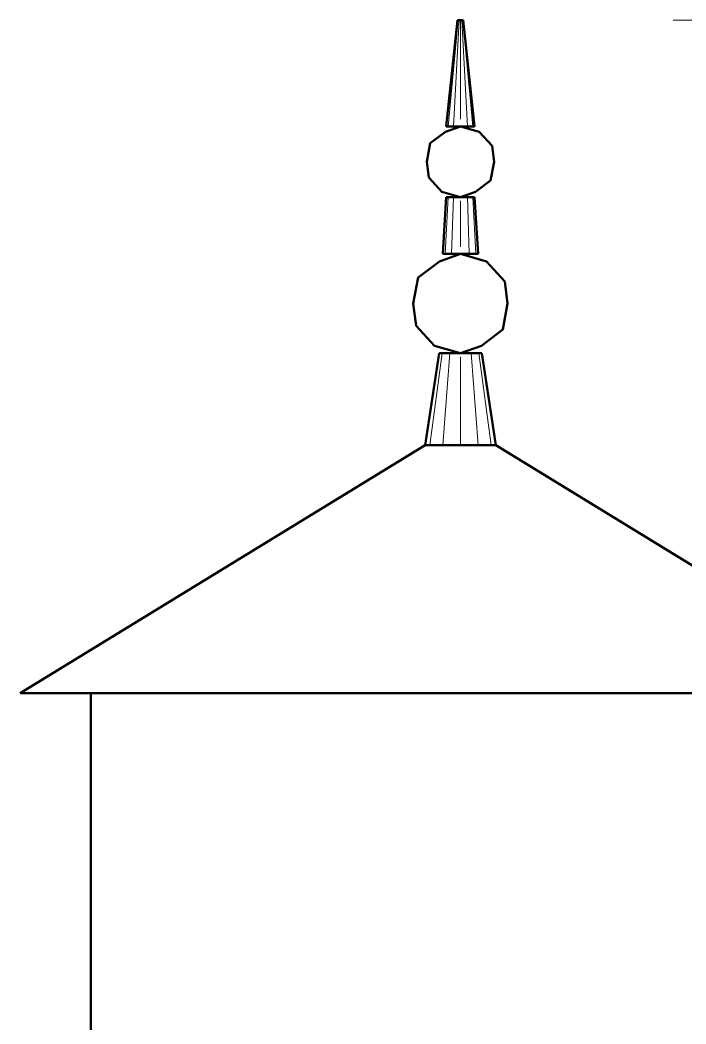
# Model space of a CAD drawing. Header units: metres. Extents: x 10 to 831, y 10 to 584.
# Drawn here: x 165.1 to 202.7, y 373 to 429.6 of the extents above; entities that cross this region are included whole.
import ezdxf

# ---------------------------------------------------------------- set-up
doc = ezdxf.new("R2010")
doc.units = ezdxf.units.M
for name, color, linetype, lineweight in [('CUT', 7, 'Continuous', 50), ('DIM', 1, 'Continuous', 13), ('VIS', 8, 'Continuous', 13)]:
    doc.layers.add(name, color=color, linetype=linetype, lineweight=lineweight)

msp = doc.modelspace()

# ---------------------------------------------------------------- linework, layer by layer
at = {"layer": 'CUT'}
for p, q in [((189.2, 423.63), (189.84, 429.63)), ((189.84, 429.63), (189.8616, 429.63)), ((189.8616, 429.63), (189.8828, 429.63)), ((189.8828, 429.63), (189.9076, 429.63)), ((189.9076, 429.63), (190.0924, 429.63)), ((190.0924, 429.63), (190.1172, 429.63)), ((190.1172, 429.63), (190.1384, 429.63)), ((190.1384, 429.63), (190.16, 429.63)), ((190.16, 429.63), (190.8, 423.63)), ((189.1492, 423.3312), (188.2988, 422.6812)), ((190, 423.63), (189.1492, 423.3312)), ((190.8, 423.63), (189.2, 423.63)), ((191.0516, 423.3312), (190, 423.63)), ((191.7888, 422.5244), (191.0516, 423.3312)), ((188.2988, 422.6812), (188.098, 421.63)), ((191.902, 421.63), (191.7888, 422.5244)), ((188.098, 421.63), (188.2112, 420.7356)), ((191.7012, 420.5784), (191.902, 421.63)), ((188.2112, 420.7356), (188.9484, 419.9284)), ((190.8508, 419.9284), (191.7012, 420.5784)), ((188.9484, 419.9284), (190, 419.63)), ((190, 419.63), (190.8508, 419.9284)), ((189, 416.43), (189.2, 419.63)), ((189.2, 419.63), (189.538, 419.63)), ((189.538, 419.63), (190.462, 419.63)), ((190.462, 419.63), (190.8, 419.63)), ((190.8, 419.63), (191, 416.43)), ((188.8092, 416.0116), (187.618, 415.102)), ((190, 416.43), (188.8092, 416.0116)), ((189.268, 416.43), (189, 416.43)), ((189.5, 416.43), (189.268, 416.43)), ((190, 416.43), (189.5, 416.43)), ((191.472, 416.0116), (190, 416.43)), ((191, 416.43), (190, 416.43)), ((192.5044, 414.882), (191.472, 416.0116)), ((187.618, 415.102), (187.3372, 413.63)), ((192.6628, 413.63), (192.5044, 414.882)), ((187.3372, 413.63), (187.4956, 412.3776)), ((192.382, 412.158), (192.6628, 413.63)), ((187.4956, 412.3776), (188.528, 411.248)), ((191.1908, 411.248), (192.382, 412.158)), ((188, 405.63), (188.8, 410.83)), ((188.528, 411.248), (190, 410.83)), ((188.8, 410.83), (189.3072, 410.83)), ((189.3072, 410.83), (190, 410.83)), ((190, 410.83), (191.1908, 411.248)), ((190, 410.83), (190.6928, 410.83)), ((190.6928, 410.83), (191.2, 410.83)), ((191.2, 410.83), (192, 405.63)), ((165.1428, 391.63), (188, 405.63)), ((188.536, 405.63), (188, 405.63)), ((188, 405.63), (188.0172, 405.63)), ((188.0172, 405.63), (188.0516, 405.63)), ((188.0516, 405.63), (188.0872, 405.63)), ((188.0872, 405.63), (188.1252, 405.63)), ((188.1252, 405.63), (188.9912, 405.63)), ((189, 405.63), (188.536, 405.63)), ((188.9912, 405.63), (190, 405.63)), ((192, 405.63), (189, 405.63)), ((190, 405.63), (191.8748, 405.63)), ((191.8748, 405.63), (191.9484, 405.63)), ((191.9484, 405.63), (191.9656, 405.63)), ((191.9656, 405.63), (191.9828, 405.63)), ((191.9828, 405.63), (192, 405.63)), ((192, 405.63), (214.8572, 391.63)), ((171.8032, 391.63), (165.1428, 391.63)), ((169.1428, 371.63), (169.1428, 391.63)), ((169.1428, 391.63), (169.3212, 391.63)), ((169.3212, 391.63), (169.4996, 391.63)), ((169.4996, 391.63), (169.6796, 391.63)), ((169.6796, 391.63), (174.0368, 391.63)), ((177.5716, 391.63), (171.8032, 391.63)), ((174.0368, 391.63), (179.4816, 391.63)), ((190, 391.63), (177.5716, 391.63)), ((179.4816, 391.63), (207.1308, 391.63)), ((214.8572, 391.63), (190, 391.63))]:
    msp.add_line(p, q, dxfattribs=at)
at = {"layer": 'DIM'}
msp.add_line((202, 429.6299), (214, 429.6299), dxfattribs=at)
at = {"layer": 'VIS'}
for p, q in [((189.2, 423.63), (189.84, 429.63)), ((189.3072, 423.63), (189.8616, 429.63)), ((189.6, 423.63), (189.92, 429.63)), ((189.8616, 429.63), (189.84, 429.63)), ((189.84, 429.63), (189.8616, 429.63)), ((189.92, 429.63), (189.8616, 429.63)), ((189.8616, 429.63), (189.8828, 429.63)), ((189.8828, 429.63), (189.9076, 429.63)), ((189.9076, 429.63), (190.0924, 429.63)), ((190, 429.63), (189.92, 429.63)), ((190.08, 429.63), (190, 429.63)), ((190, 424.03), (190, 429.63)), ((190.1384, 429.63), (190.08, 429.63)), ((190.4, 423.63), (190.08, 429.63)), ((190.0924, 429.63), (190.1172, 429.63)), ((190.1172, 429.63), (190.1384, 429.63)), ((190.16, 429.63), (190.1384, 429.63)), ((190.6928, 423.63), (190.1384, 429.63)), ((190.16, 429.63), (190.1384, 429.63)), ((190.16, 429.63), (190.8, 423.63)), ((189.1492, 423.3312), (188.2988, 422.6812)), ((188.2988, 422.6812), (189.1492, 423.3312)), ((190, 423.63), (189.1492, 423.3312)), ((189.1492, 423.3312), (190, 423.63)), ((189.2, 423.63), (189.3072, 423.63)), ((189.2, 423.63), (190.8, 423.63)), ((189.3072, 423.63), (189.6, 423.63)), ((189.6, 423.63), (189.8, 423.63)), ((191.0516, 423.3312), (190, 423.63)), ((190.4, 423.63), (190.6928, 423.63)), ((190.6928, 423.63), (190.8, 423.63)), ((191.7888, 422.5244), (191.0516, 423.3312)), ((188.098, 421.63), (188.2988, 422.6812)), ((188.098, 421.63), (188.2988, 422.6812)), ((191.902, 421.63), (191.7888, 422.5244)), ((191.902, 421.63), (191.7888, 422.5244)), ((188.2112, 420.7356), (188.098, 421.63)), ((188.2112, 420.7356), (188.098, 421.63)), ((191.902, 421.63), (191.7012, 420.5784)), ((191.7012, 420.5784), (191.902, 421.63)), ((188.2112, 420.7356), (188.9484, 419.9284)), ((191.7012, 420.5784), (190.8508, 419.9284)), ((191.7012, 420.5784), (190.8508, 419.9284)), ((188.9484, 419.9284), (190, 419.63)), ((190, 419.63), (190.8508, 419.9284)), ((190, 419.63), (190.8508, 419.9284)), ((189, 416.43), (189.2, 419.63)), ((189.134, 416.43), (189.3072, 419.63)), ((189.3072, 419.63), (189.2, 419.63)), ((189.2, 419.63), (189.538, 419.63)), ((189.6, 419.63), (189.3072, 419.63)), ((189.5, 416.43), (189.6, 419.63)), ((189.538, 419.63), (190.462, 419.63)), ((190, 416.83), (190, 419.43)), ((190.4, 419.63), (190.2, 419.63)), ((190.6928, 419.63), (190.4, 419.63)), ((190.5, 416.43), (190.4, 419.63)), ((190.8, 419.63), (190.462, 419.63)), ((190.8, 419.63), (190.6928, 419.63)), ((190.866, 416.43), (190.6928, 419.63)), ((190.8, 419.63), (191, 416.43)), ((188.8092, 416.0116), (187.618, 415.102)), ((187.618, 415.102), (188.8092, 416.0116)), ((190, 416.43), (188.8092, 416.0116)), ((188.8092, 416.0116), (190, 416.43)), ((189, 416.43), (189.134, 416.43)), ((189, 416.43), (189.268, 416.43)), ((189.134, 416.43), (189.5, 416.43)), ((189.268, 416.43), (189.5, 416.43)), ((189.5, 416.43), (189.75, 416.43)), ((189.5, 416.43), (190, 416.43)), ((191.472, 416.0116), (190, 416.43)), ((191, 416.43), (190, 416.43)), ((190.5, 416.43), (190.866, 416.43)), ((190.866, 416.43), (191, 416.43)), ((192.5044, 414.882), (191.472, 416.0116)), ((187.3372, 413.63), (187.618, 415.102)), ((187.3372, 413.63), (187.618, 415.102)), ((192.6628, 413.63), (192.5044, 414.882)), ((192.6628, 413.63), (192.5044, 414.882)), ((187.4956, 412.3776), (187.3372, 413.63)), ((187.4956, 412.3776), (187.3372, 413.63)), ((192.6628, 413.63), (192.382, 412.158)), ((192.382, 412.158), (192.6628, 413.63)), ((187.4956, 412.3776), (188.528, 411.248)), ((192.382, 412.158), (191.1908, 411.248)), ((192.382, 412.158), (191.1908, 411.248)), ((188, 405.63), (188.8, 410.83)), ((188.268, 405.63), (188.9608, 410.83)), ((188.528, 411.248), (190, 410.83)), ((188.9608, 410.83), (188.8, 410.83)), ((188.8, 410.83), (189.3072, 410.83)), ((189.4, 410.83), (188.9608, 410.83)), ((189, 405.63), (189.4, 410.83)), ((190, 410.83), (189.3072, 410.83)), ((190, 410.83), (191.1908, 411.248)), ((190, 410.83), (191.1908, 411.248)), ((190.6928, 410.83), (190, 410.83)), ((190.6, 410.83), (190.3, 410.83)), ((191.0392, 410.83), (190.6, 410.83)), ((191, 405.63), (190.6, 410.83)), ((191.2, 410.83), (190.6928, 410.83)), ((191.2, 410.83), (191.0392, 410.83)), ((191.732, 405.63), (191.0392, 410.83)), ((191.2, 410.83), (192, 405.63)), ((190, 405.63), (190, 410.63)), ((165.1428, 391.63), (188, 405.63)), ((188, 405.63), (188.268, 405.63)), ((188, 405.63), (188.536, 405.63)), ((188, 405.63), (188.0172, 405.63)), ((188.0172, 405.63), (188.0516, 405.63)), ((188.0872, 405.63), (188.0516, 405.63)), ((188.1252, 405.63), (188.0872, 405.63)), ((188.1252, 405.63), (188.9912, 405.63)), ((188.268, 405.63), (188.21, 405.63)), ((188.268, 405.63), (189, 405.63)), ((189, 405.63), (188.536, 405.63)), ((189, 405.63), (188.8912, 405.63)), ((188.9912, 405.63), (190, 405.63)), ((189, 405.63), (190, 405.63)), ((189, 405.63), (192, 405.63)), ((190, 405.63), (189.8696, 405.63)), ((190, 405.63), (191, 405.63)), ((191.8748, 405.63), (190, 405.63)), ((191, 405.63), (190.8828, 405.63)), ((191, 405.63), (191.732, 405.63)), ((191.732, 405.63), (191.6592, 405.63)), ((191.732, 405.63), (192, 405.63)), ((191.9484, 405.63), (191.8748, 405.63)), ((191.9484, 405.63), (191.9656, 405.63)), ((191.9656, 405.63), (191.9828, 405.63)), ((192, 405.63), (191.9828, 405.63)), ((192, 405.63), (191.9916, 405.63)), ((192, 405.63), (214.8572, 391.63)), ((165.1428, 391.63), (165.3556, 391.63)), ((165.1428, 391.63), (171.8032, 391.63)), ((165.3556, 391.63), (165.99, 391.63)), ((165.99, 391.63), (167.0348, 391.63)), ((167.0348, 391.63), (168.4732, 391.63)), ((168.4732, 391.63), (170.2796, 391.63)), ((169.3212, 391.63), (169.1428, 391.63)), ((169.1428, 371.63), (169.1428, 391.63)), ((169.1428, 391.63), (169.3212, 391.63)), ((169.8536, 391.63), (169.3212, 391.63)), ((169.4996, 391.63), (169.3212, 391.63)), ((169.6796, 391.63), (169.4996, 391.63)), ((169.6796, 391.63), (174.0368, 391.63)), ((170.7304, 391.63), (169.8536, 391.63)), ((170.2796, 391.63), (172.4232, 391.63)), ((171.9372, 391.63), (170.7304, 391.63)), ((177.5716, 391.63), (171.8032, 391.63)), ((173.4528, 391.63), (171.9372, 391.63)), ((172.4232, 391.63), (174.868, 391.63)), ((175.2516, 391.63), (173.4528, 391.63)), ((179.4816, 391.63), (174.0368, 391.63)), ((174.868, 391.63), (177.5716, 391.63)), ((177.3028, 391.63), (175.2516, 391.63)), ((179.5716, 391.63), (177.3028, 391.63)), ((177.5716, 391.63), (180.4876, 391.63)), ((177.5716, 391.63), (190, 391.63)), ((179.4816, 391.63), (207.1308, 391.63)), ((182.0184, 391.63), (179.5716, 391.63)), ((180.4876, 391.63), (183.5664, 391.63)), ((184.6016, 391.63), (182.0184, 391.63)), ((183.5664, 391.63), (186.7556, 391.63)), ((187.2776, 391.63), (184.6016, 391.63)), ((186.7556, 391.63), (190, 391.63)), ((190, 391.63), (187.2776, 391.63)), ((192.7224, 391.63), (190, 391.63)), ((190, 391.63), (193.2444, 391.63)), ((214.8572, 391.63), (190, 391.63)), ((195.3984, 391.63), (192.7224, 391.63)), ((193.2444, 391.63), (196.4336, 391.63)), ((197.9816, 391.63), (195.3984, 391.63)), ((196.4336, 391.63), (199.5124, 391.63)), ((200.4284, 391.63), (197.9816, 391.63)), ((199.5124, 391.63), (202.4284, 391.63)), ((202.6972, 391.63), (200.4284, 391.63)), ((202.4284, 391.63), (205.132, 391.63)), ((204.7484, 391.63), (202.6972, 391.63))]:
    msp.add_line(p, q, dxfattribs=at)

doc.saveas('drawing.dxf')
